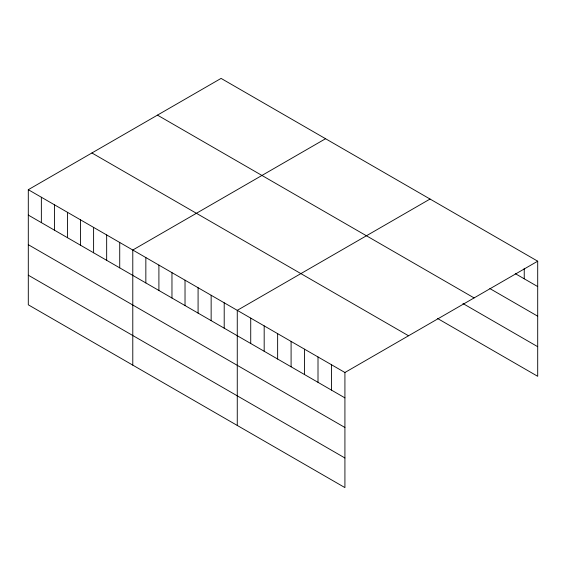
<?xml version="1.0" encoding="UTF-8"?>
<svg xmlns="http://www.w3.org/2000/svg" width="566" height="566" viewBox="0 0 566 566"><rect width="100%" height="100%" fill="white"/><g stroke="black" fill="none" stroke-linecap="round" stroke-linejoin="round"><path stroke-width="0.85" d="M28.3 189.695L344.92 372.499L344.92 487.602L28.3 304.805L28.3 189.695L221.08 78.398L537.7 261.195L537.7 376.305L437.525 318.467M325.563 138.72L132.784 250.023L132.784 365.127M430.047 199.041L237.267 310.345L237.267 425.455M344.92 372.499L537.7 261.195M515.272 273.626L537.7 286.573M489.852 288.561L537.7 316.189M157.461 115.124L474.082 297.921M462.946 303.532L537.7 346.696M91.918 152.969L408.539 335.765M28.3 215.08L344.92 397.877M28.3 244.689L344.92 427.486M28.3 275.196L344.92 457.993M524.243 268.305L524.243 278.805M331.464 364.723L331.464 390.108M318.007 356.955L318.007 382.34M304.55 349.187L304.55 374.572M291.094 341.418L291.094 366.803M277.637 333.65L277.637 359.035M264.18 325.882L264.18 351.267M250.724 318.113L250.724 343.491M224.207 302.803L224.207 328.188M211.146 295.261L211.146 320.646M198.086 287.719L198.086 313.104M185.025 280.184L185.025 305.562M171.965 272.642L171.965 298.02M158.905 265.1L158.905 290.485M145.844 257.558L145.844 282.943M119.723 242.481L119.723 267.86M106.663 234.94L106.663 260.318M93.602 227.398L93.602 252.783M80.542 219.856L80.542 245.241M67.481 212.321L67.481 237.699M54.421 204.779L54.421 230.157M41.36 197.237L41.36 222.622"/></g></svg>
